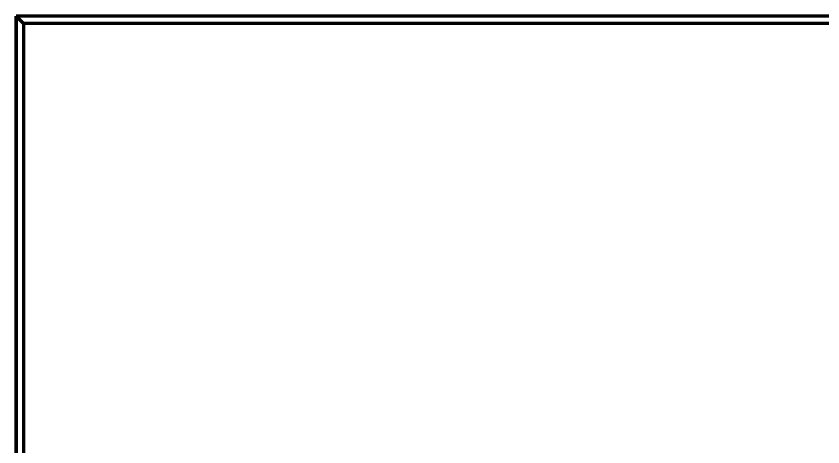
# Model space of a CAD drawing. Extents: x 787 to 1019, y 199 to 803.
# Drawn here: x 856.18 to 889.3, y 500.49 to 518.16 of the extents above; entities that cross this region are included whole.
import ezdxf

# ---------------------------------------------------------------- set-up
doc = ezdxf.new("R2010")
doc.units = 0
doc.header["$MEASUREMENT"] = 0
doc.layers.add('UG-BORDER', color=20, linetype='CONTINUOUS', lineweight=80)

msp = doc.modelspace()

# ---------------------------------------------------------------- linework, layer by layer
at = {"layer": 'UG-BORDER'}
for p, q in [((856.176, 518.155), (856.176, 448.155)), ((856.176, 448.155), (856.176, 518.155)), ((942.305, 518.155), (856.176, 518.155)), ((856.176, 518.155), (856.479, 517.852)), ((856.479, 517.852), (856.479, 448.459)), ((942.002, 517.852), (856.479, 517.852))]:
    msp.add_line(p, q, dxfattribs=at)

doc.saveas('drawing.dxf')
